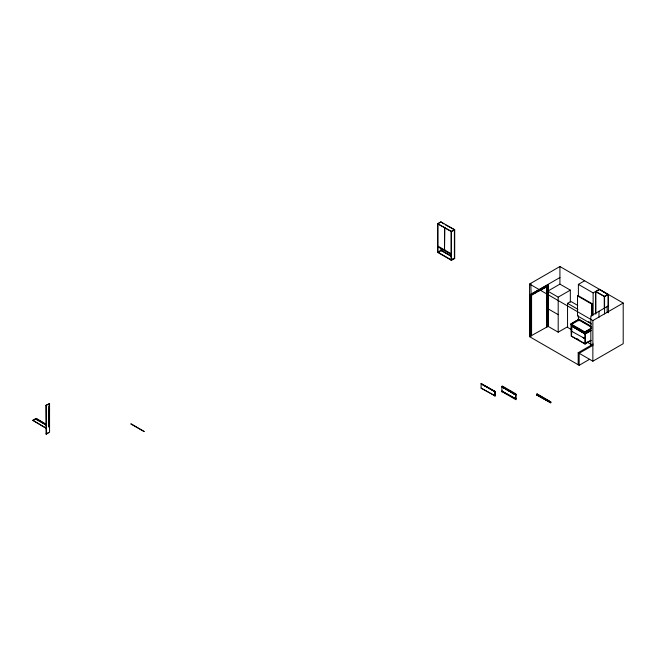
<?xml version="1.0" encoding="UTF-8"?>
<svg xmlns="http://www.w3.org/2000/svg" width="656" height="656" viewBox="0 0 656 656"><rect width="100%" height="100%" fill="white"/><g stroke="black" fill="none" stroke-linecap="round" stroke-linejoin="round"><path stroke-width="0.98" d="M591.105 340.489L584.996 344.015L584.996 333.642M45.961 405.359L49.561 403.637L49.561 432.263L46.273 434.165L45.961 405.359L49.561 403.637M45.961 428.286L32.8 420.324L36.096 418.43L46.617 424.506M33.677 420.176L35.744 418.807L46.273 424.883M45.961 433.985L48.429 432.558M443.817 223.917L441.185 222.04L454.706 229.789L454.706 258.415L451.41 260.317L437.626 252.363L437.626 223.737L440.922 221.835L437.937 223.917L437.937 252.544L441.234 250.28L437.937 252.183L451.098 259.776L452.747 258.825M445.006 250.002L444.514 250.256L444.85 227.542M454.395 258.234L454.395 229.608L451.09 231.502L451.098 260.137L454.706 258.415M454.706 229.789L451.41 231.691L437.626 223.737M438.274 246.295L451.402 253.872M130.79 423.989L144.254 431.591L131.102 423.809M444.67 249.805L444.202 250.075L444.85 250.453L444.538 249.911M589.564 359.299L579.166 365.302L529.581 336.676L529.581 284.032L559.921 266.516L623.2 303.047L623.2 343.687L592.86 361.202L578.182 352.723L578.182 364.736M529.581 295.036L559.921 277.521M529.581 336.676L530.187 336.323L530.187 294.692L548.047 284.778L548.047 326.417L531.229 335.724L531.229 295.29L532.943 294.298M529.581 296.241L530.54 296.094M534.656 293.306L536.37 292.322M538.084 291.33L547.006 286.582L547.006 327.016M531.229 295.29L547.006 286.582M567.727 326.672L558.19 332.174L547.785 326.171L547.785 291.133L559.921 284.13L570.326 290.132L570.326 302.145M578.387 296.528L578.387 284.376L584.627 280.776M547.785 291.133L558.19 297.143L570.326 290.132M591.564 324.015L577.518 315.905L577.518 295.889L578.034 295.585L592.081 303.695L592.081 315.708M571.86 329.853L567.547 327.369L567.547 303.343L570.843 301.448L577.731 305.425M578.387 284.376L593.122 292.888L599.363 289.28M608.014 294.355L599.609 289.501L595.861 291.666L595.861 314.019M548.047 284.778L547.785 326.171M530.187 336.323L531.573 335.929L531.573 295.487M577.518 295.889L591.564 303.999L592.081 303.695M591.072 326.335L578.912 319.316L570.941 323.916L571.237 336.069L584.996 344.015M590.982 326.385L578.977 319.456L571.171 323.957L571.171 324.556L578.977 320.054L590.999 326.991M571.548 325.901L585.07 334.076L584.98 332.026L570.941 323.916L579.002 319.365M608.522 305.778L590.835 315.987L590.835 345.417M571.237 331.059L585.308 338.824M481.365 383.727L495.157 391.509L495.157 395.888L481.086 388.122L481.135 383.719L495.132 391.681L481.16 383.85M529.581 284.032L592.86 320.563L623.2 303.047M481.086 388.122L495.157 395.888M571.237 336.069L585.308 343.834L585.308 333.822L572.393 326.458M591.778 327.934L584.914 331.895L584.914 332.494L590.982 328.984M584.98 332.026L591.048 328.525M590.867 330.435L585.07 333.879L591.105 330.468M584.996 334.027L590.999 330.657M584.439 337.438L584.004 337.848M502.045 386.843L515.772 394.978L501.93 386.687L501.889 391.115L515.96 398.881M481.086 383.744L494.927 391.796M501.889 391.115L515.96 398.922M584.996 343.654L590.794 340.308M502.168 391.755L515.96 399.717L515.96 393.903L502.201 385.958L501.914 386.925L515.813 394.961M501.914 391.935L502.201 390.968M578.182 352.723L593.278 344.006M593.032 345.286L579.166 353.289L579.166 365.302M515.936 394.518L502.168 386.573M515.682 394.871L502.168 386.72M537.026 394.773L537.051 393.985L550.819 401.931L550.819 402.735L536.764 394.953L550.819 402.735M536.715 394.781L537.051 393.985M550.786 401.948L537.026 394.002M441.718 250.797L441.496 250.289L441.496 250.789M608.014 294.716L599.609 289.501M445.572 224.934L454.346 229.641M567.547 303.343L577.887 309.312M588.571 321.686L590.326 322.703M531.147 294.536L530.794 283.326M548.129 308.853L558.19 314.659M437.937 246.836L451.098 254.43M571.171 324.556L584.914 332.494M441.234 250.28L450.893 255.848M451.459 256.537L440.922 250.461L440.922 248.673M571.86 326.048L571.548 335.888M572.393 326.557L585.07 333.879M438.651 252.134L439.225 252.462L438.511 252.207M451.238 259.399L451.812 259.727M451.098 259.473L451.672 259.809M587.054 342.03L591.384 344.531M577.116 338.742L578.863 339.759M536.715 394.764L550.663 402.825M44.862 423.85L36.096 418.43M35.44 418.979L45.969 425.063M32.8 420.324L45.961 427.925M444.202 249.715L444.514 250.256L444.538 227.722M515.731 394.805L515.649 399.061M608.391 312.789L608.391 294.495L604.578 296.701L595.55 291.485L595.55 313.839M608.079 306.508L608.079 294.314L604.242 296.537L604.266 308.714M607.136 306.582L607.136 312.666M604.578 313.97L604.578 296.34L596.173 291.846M598.985 311.288L598.985 317.373M593.122 292.888L593.122 315.159M592.86 320.563L592.86 361.202M591.564 303.999L591.564 316.012M578.912 319.316L578.912 320.915M578.387 315.766L578.387 319.816M559.921 266.516L559.921 284.13M558.19 297.143L558.19 332.174M546.661 286.377L546.661 326.819M530.54 294.888L530.54 336.528M494.845 391.689L494.845 396.068M451.41 260.317L451.41 231.33L438.257 224.09M46.273 405.539L46.273 434.165M49.061 405.851L48.757 426.851L49.061 405.851M584.447 338.324L582.733 337.332L584.447 338.365"/></g></svg>
